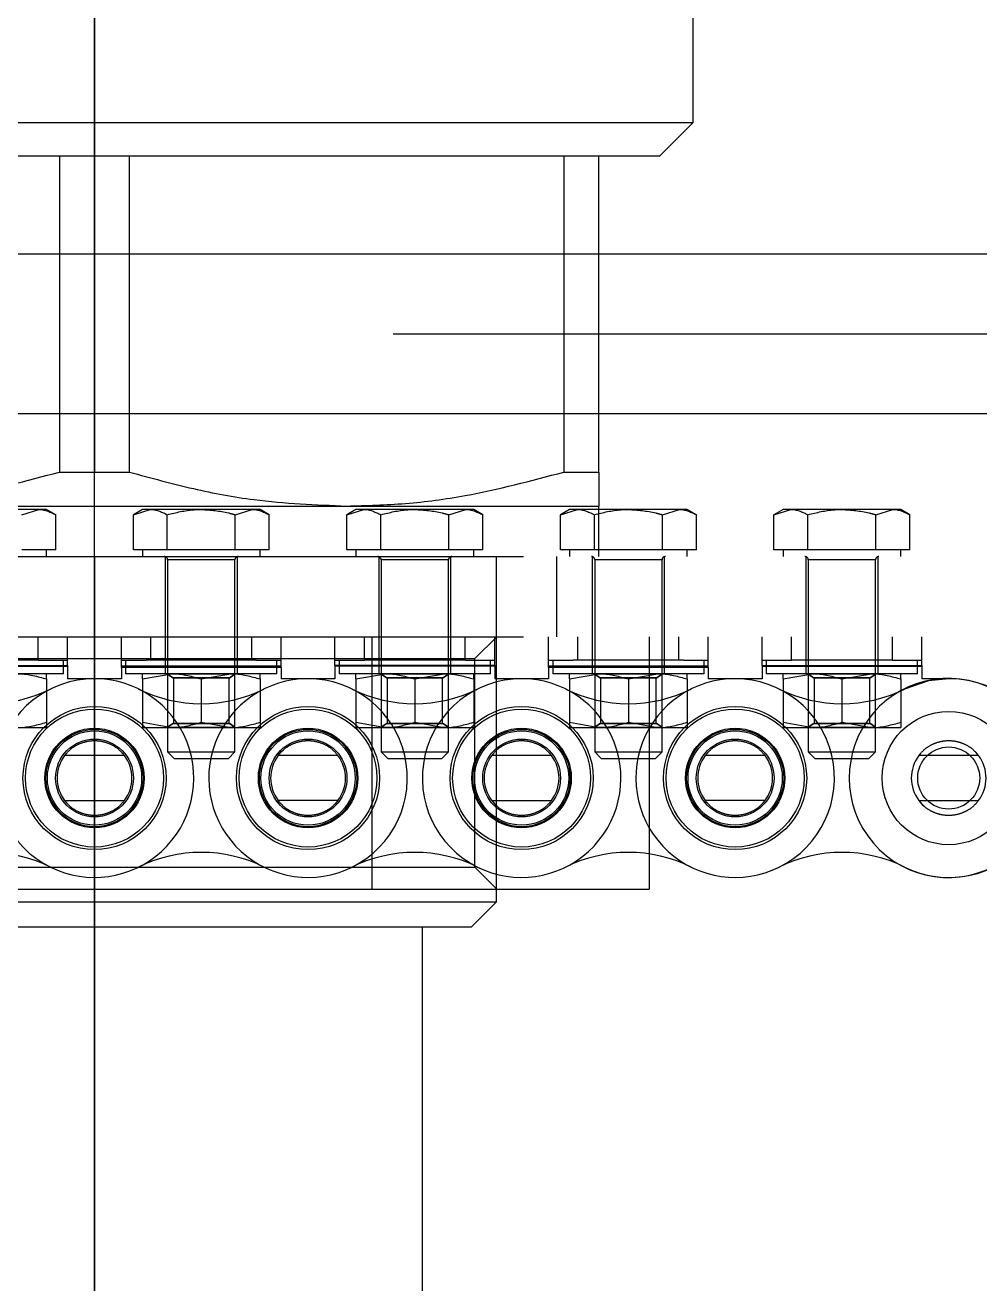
# Model space of a CAD drawing. Header units: metres. Extents: x 0 to 21025, y 0 to 14850.
# Drawn here: x 6233 to 6289.8, y 13225.5 to 13300.3 of the extents above; entities that cross this region are included whole.
import ezdxf

# ---------------------------------------------------------------- set-up
doc = ezdxf.new("R2010")
doc.units = ezdxf.units.M
doc.header["$LTSCALE"] = 25
for name, pattern in [('CENTER2', [28.575, 19.05, -3.175, 3.175, -3.175]), ('HIDDEN2', [4.7625, 3.175, -1.5875]), ('PHANTOM', [63.5, 31.75, -6.35, 6.35, -6.35, 6.35, -6.35])]:
    doc.linetypes.add(name, pattern=pattern)
for name, color, linetype in [('SC1', 7, 'CENTER2'), ('SL4', 4, 'Continuous'), ('SRE', 2, 'PHANTOM'), ('ST1', 7, 'HIDDEN2')]:
    doc.layers.add(name, color=color, linetype=linetype)

msp = doc.modelspace()

# ---------------------------------------------------------------- linework, layer by layer
at = {"layer": 'SC1'}
msp.add_line((6237.129, 13167.984), (6237.129, 13489.484), dxfattribs=at)
at = {"layer": 'SL4'}
for p, q in [((6237.129, 13318.284), (6237.129, 13294.484)), ((6272.729, 13294.484), (6272.729, 13318.284)), ((6201.529, 13294.484), (6237.129, 13294.484)), ((6237.129, 13294.484), (6237.129, 13292.484)), ((6237.129, 13294.484), (6272.729, 13294.484)), ((6270.729, 13292.484), (6272.729, 13294.484)), ((6237.129, 13292.484), (6203.529, 13292.484)), ((6235.04, 13292.484), (6235.04, 13286.681)), ((6270.729, 13292.484), (6237.129, 13292.484)), ((6237.129, 13286.681), (6237.129, 13292.484)), ((6239.218, 13286.681), (6239.218, 13292.484)), ((6265.04, 13292.484), (6265.04, 13286.681)), ((6267.129, 13286.681), (6267.129, 13292.484)), ((5540.514, 13286.681), (6485.517, 13286.681)), ((6490.514, 13277.156), (5540.514, 13277.156))]:
    msp.add_line(p, q, dxfattribs=at)
at = {"layer": 'SRE'}
msp.add_circle((6490.514, 13209.502), 200.805, dxfattribs=at)
at = {"layer": 'ST1'}
for p, q in [((6237.129, 13294.484), (6237.129, 13318.284)), ((6237.129, 13292.484), (6237.129, 13294.484)), ((6237.129, 13292.484), (6237.129, 13273.704)), ((6235.04, 13286.681), (6235.04, 13273.704)), ((6237.129, 13273.704), (6237.129, 13286.681)), ((6239.218, 13273.704), (6239.218, 13286.681)), ((6265.04, 13286.681), (6265.04, 13273.704)), ((6267.129, 13273.704), (6267.129, 13286.681)), ((5540.514, 13281.919), (6540.514, 13281.919)), ((6540.514, 13277.156), (5540.514, 13277.156)), ((6235.04, 13273.704), (6237.129, 13273.704)), ((6237.129, 13271.684), (6237.129, 13273.704)), ((6237.129, 13273.704), (6239.218, 13273.704)), ((6265.04, 13273.704), (6267.129, 13273.704)), ((6222.129, 13271.684), (6237.129, 13271.684)), ((6237.129, 13271.684), (6252.129, 13271.684)), ((6237.129, 13268.684), (6237.129, 13271.684)), ((6252.129, 13271.684), (6267.129, 13271.684)), ((6267.129, 13268.684), (6267.129, 13271.684)), ((6233.81, 13271.484), (6230.779, 13271.484)), ((6232.8, 13271.171), (6233.81, 13271.484)), ((6234.279, 13271.484), (6233.81, 13271.484)), ((6234.821, 13271.171), (6234.279, 13271.484)), ((6234.821, 13269.084), (6234.821, 13271.171)), ((6239.438, 13271.171), (6240.448, 13271.484)), ((6239.979, 13271.484), (6239.438, 13271.171)), ((6239.438, 13269.084), (6239.438, 13271.171)), ((6240.448, 13271.484), (6239.979, 13271.484)), ((6243.479, 13271.484), (6240.448, 13271.484)), ((6241.458, 13269.084), (6241.458, 13271.171)), ((6246.51, 13271.484), (6243.479, 13271.484)), ((6245.5, 13271.171), (6246.51, 13271.484)), ((6245.5, 13269.084), (6245.5, 13271.171)), ((6246.979, 13271.484), (6246.51, 13271.484)), ((6247.521, 13271.171), (6246.979, 13271.484)), ((6247.521, 13269.084), (6247.521, 13271.171)), ((6252.138, 13271.171), (6253.148, 13271.484)), ((6252.679, 13271.484), (6252.138, 13271.171)), ((6252.138, 13269.084), (6252.138, 13271.171)), ((6253.148, 13271.484), (6252.679, 13271.484)), ((6256.179, 13271.484), (6253.148, 13271.484)), ((6254.158, 13269.084), (6254.158, 13271.171)), ((6259.21, 13271.484), (6256.179, 13271.484)), ((6258.2, 13271.171), (6259.21, 13271.484)), ((6258.2, 13269.084), (6258.2, 13271.171)), ((6259.679, 13271.484), (6259.21, 13271.484)), ((6260.221, 13271.171), (6259.679, 13271.484)), ((6260.221, 13269.084), (6260.221, 13271.171)), ((6264.838, 13271.171), (6265.848, 13271.484)), ((6265.379, 13271.484), (6264.838, 13271.171)), ((6264.838, 13269.084), (6264.838, 13271.171)), ((6265.848, 13271.484), (6265.379, 13271.484)), ((6268.879, 13271.484), (6265.848, 13271.484)), ((6266.858, 13269.084), (6266.858, 13271.171)), ((6271.91, 13271.484), (6268.879, 13271.484)), ((6270.9, 13271.171), (6271.91, 13271.484)), ((6270.9, 13269.084), (6270.9, 13271.171)), ((6272.379, 13271.484), (6271.91, 13271.484)), ((6272.921, 13271.171), (6272.379, 13271.484)), ((6272.921, 13269.084), (6272.921, 13271.171)), ((6277.538, 13271.171), (6278.548, 13271.484)), ((6278.079, 13271.484), (6277.538, 13271.171)), ((6277.538, 13269.084), (6277.538, 13271.171)), ((6278.548, 13271.484), (6278.079, 13271.484)), ((6281.579, 13271.484), (6278.548, 13271.484)), ((6279.558, 13269.084), (6279.558, 13271.171)), ((6284.61, 13271.484), (6281.579, 13271.484)), ((6283.6, 13271.171), (6284.61, 13271.484)), ((6283.6, 13269.084), (6283.6, 13271.171)), ((6285.079, 13271.484), (6284.61, 13271.484)), ((6285.621, 13271.171), (6285.079, 13271.484)), ((6285.621, 13269.084), (6285.621, 13271.171)), ((6183.269, 13268.684), (6290.989, 13268.684)), ((6233.81, 13269.084), (6232.8, 13269.084)), ((6234.821, 13269.084), (6233.81, 13269.084)), ((6234.279, 13268.684), (6234.279, 13269.084)), ((6237.129, 13268.684), (6237.129, 13248.163)), ((6240.448, 13269.084), (6239.438, 13269.084)), ((6239.979, 13269.084), (6239.979, 13268.684)), ((6241.458, 13269.084), (6240.448, 13269.084)), ((6241.329, 13268.684), (6241.329, 13263.921)), ((6243.479, 13269.084), (6241.458, 13269.084)), ((6245.5, 13269.084), (6243.479, 13269.084)), ((6246.51, 13269.084), (6245.5, 13269.084)), ((6245.629, 13263.921), (6245.629, 13268.684)), ((6247.521, 13269.084), (6246.51, 13269.084)), ((6246.979, 13268.684), (6246.979, 13269.084)), ((6253.148, 13269.084), (6252.138, 13269.084)), ((6252.679, 13269.084), (6252.679, 13268.684)), ((6254.158, 13269.084), (6253.148, 13269.084)), ((6254.029, 13268.684), (6254.029, 13263.921)), ((6256.179, 13269.084), (6254.158, 13269.084)), ((6258.2, 13269.084), (6256.179, 13269.084)), ((6259.21, 13269.084), (6258.2, 13269.084)), ((6258.329, 13263.921), (6258.329, 13268.684)), ((6260.221, 13269.084), (6259.21, 13269.084)), ((6259.679, 13268.684), (6259.679, 13269.084)), ((6261.031, 13248.163), (6261.031, 13268.684)), ((6264.629, 13263.921), (6264.629, 13268.684)), ((6265.848, 13269.084), (6264.838, 13269.084)), ((6265.379, 13269.084), (6265.379, 13268.684)), ((6266.858, 13269.084), (6265.848, 13269.084)), ((6266.729, 13268.684), (6266.729, 13263.921)), ((6268.879, 13269.084), (6266.858, 13269.084)), ((6270.9, 13269.084), (6268.879, 13269.084)), ((6271.91, 13269.084), (6270.9, 13269.084)), ((6271.029, 13263.921), (6271.029, 13268.684)), ((6272.921, 13269.084), (6271.91, 13269.084)), ((6272.379, 13268.684), (6272.379, 13269.084)), ((6278.548, 13269.084), (6277.538, 13269.084)), ((6278.079, 13269.084), (6278.079, 13268.684)), ((6279.558, 13269.084), (6278.548, 13269.084)), ((6279.429, 13268.684), (6279.429, 13263.921)), ((6281.579, 13269.084), (6279.558, 13269.084)), ((6283.6, 13269.084), (6281.579, 13269.084)), ((6284.61, 13269.084), (6283.6, 13269.084)), ((6283.729, 13263.921), (6283.729, 13268.684)), ((6285.621, 13269.084), (6284.61, 13269.084)), ((6285.079, 13268.684), (6285.079, 13269.084)), ((6245.479, 13268.484), (6241.479, 13268.484)), ((6241.479, 13268.484), (6241.479, 13257.074)), ((6245.479, 13257.074), (6245.479, 13268.484)), ((6258.179, 13268.484), (6254.179, 13268.484)), ((6254.179, 13268.484), (6254.179, 13257.074)), ((6258.179, 13257.074), (6258.179, 13268.484)), ((6270.879, 13268.484), (6266.879, 13268.484)), ((6266.879, 13268.484), (6266.879, 13257.074)), ((6270.879, 13257.074), (6270.879, 13268.484)), ((6283.579, 13268.484), (6279.579, 13268.484)), ((6279.579, 13268.484), (6279.579, 13257.074)), ((6283.579, 13257.074), (6283.579, 13268.484)), ((6183.269, 13263.921), (6290.989, 13263.921)), ((6233.779, 13262.521), (6233.779, 13263.921)), ((6235.529, 13262.521), (6235.529, 13263.921)), ((6238.729, 13262.521), (6238.729, 13263.921)), ((6240.479, 13262.521), (6240.479, 13263.921)), ((6241.329, 13263.921), (6241.329, 13262.521)), ((6245.629, 13262.521), (6245.629, 13263.921)), ((6246.479, 13262.521), (6246.479, 13263.921)), ((6248.229, 13262.521), (6248.229, 13263.921)), ((6251.429, 13262.521), (6251.429, 13263.921)), ((6253.179, 13262.521), (6253.179, 13263.921)), ((6253.627, 13263.921), (6253.627, 13248.921)), ((6254.029, 13263.921), (6254.029, 13262.521)), ((6258.329, 13262.521), (6258.329, 13263.921)), ((6259.179, 13262.521), (6259.179, 13263.921)), ((6259.754, 13262.62), (6261.056, 13263.921)), ((6260.929, 13262.521), (6260.929, 13263.921)), ((6264.129, 13262.521), (6264.129, 13263.921)), ((6265.879, 13262.521), (6265.879, 13263.921)), ((6266.729, 13263.921), (6266.729, 13262.521)), ((6270.125, 13263.921), (6270.125, 13248.921)), ((6271.029, 13262.521), (6271.029, 13263.921)), ((6271.879, 13262.521), (6271.879, 13263.921)), ((6273.629, 13262.521), (6273.629, 13263.921)), ((6276.829, 13262.521), (6276.829, 13263.921)), ((6278.579, 13262.521), (6278.579, 13263.921)), ((6279.429, 13263.921), (6279.429, 13262.521)), ((6283.729, 13262.521), (6283.729, 13263.921)), ((6284.579, 13262.521), (6284.579, 13263.921)), ((6286.329, 13262.521), (6286.329, 13263.921)), ((6214.504, 13262.62), (6259.754, 13262.62)), ((6259.754, 13250.223), (6259.754, 13262.62)), ((6226.029, 13262.209), (6235.529, 13262.209)), ((6226.029, 13262.171), (6235.529, 13262.171)), ((6233.779, 13262.521), (6227.779, 13262.521)), ((6233.779, 13262.521), (6235.529, 13262.521)), ((6235.279, 13261.721), (6235.279, 13262.521)), ((6235.529, 13262.209), (6235.529, 13262.521)), ((6235.529, 13262.209), (6235.529, 13261.426)), ((6238.729, 13262.521), (6240.195, 13262.521)), ((6238.729, 13262.084), (6238.729, 13262.521)), ((6248.229, 13262.171), (6238.729, 13262.171)), ((6248.229, 13262.084), (6238.729, 13262.084)), ((6238.729, 13262.084), (6238.729, 13261.426)), ((6238.979, 13262.521), (6238.979, 13261.721)), ((6246.763, 13262.521), (6240.195, 13262.521)), ((6241.329, 13262.521), (6241.329, 13261.721)), ((6245.629, 13261.721), (6245.629, 13262.521)), ((6246.763, 13262.521), (6248.229, 13262.521)), ((6247.979, 13261.721), (6247.979, 13262.521)), ((6248.229, 13262.084), (6248.229, 13262.521)), ((6248.229, 13262.084), (6248.229, 13261.426)), ((6251.429, 13262.521), (6253.179, 13262.521)), ((6251.429, 13262.209), (6251.429, 13262.521)), ((6260.929, 13262.209), (6251.429, 13262.209)), ((6251.429, 13262.209), (6251.429, 13261.426)), ((6260.929, 13262.171), (6251.429, 13262.171)), ((6251.679, 13262.521), (6251.679, 13261.721)), ((6259.179, 13262.521), (6253.179, 13262.521)), ((6254.029, 13262.521), (6254.029, 13261.721)), ((6258.329, 13261.721), (6258.329, 13262.521)), ((6259.179, 13262.521), (6260.929, 13262.521)), ((6260.679, 13261.721), (6260.679, 13262.521)), ((6260.929, 13262.209), (6260.929, 13262.521)), ((6260.929, 13262.209), (6260.929, 13261.426)), ((6264.129, 13262.521), (6265.595, 13262.521)), ((6264.129, 13262.084), (6264.129, 13262.521)), ((6273.629, 13262.171), (6264.129, 13262.171)), ((6273.629, 13262.084), (6264.129, 13262.084)), ((6264.129, 13262.084), (6264.129, 13261.426)), ((6264.379, 13262.521), (6264.379, 13261.721)), ((6272.163, 13262.521), (6265.595, 13262.521)), ((6266.729, 13262.521), (6266.729, 13261.721)), ((6271.029, 13261.721), (6271.029, 13262.521)), ((6272.163, 13262.521), (6273.629, 13262.521)), ((6273.379, 13261.721), (6273.379, 13262.521)), ((6273.629, 13262.084), (6273.629, 13262.521)), ((6273.629, 13262.084), (6273.629, 13261.426)), ((6276.829, 13262.521), (6278.579, 13262.521)), ((6276.829, 13262.209), (6276.829, 13262.521)), ((6276.829, 13262.209), (6286.329, 13262.209)), ((6276.829, 13262.209), (6276.829, 13261.426)), ((6276.829, 13262.171), (6286.329, 13262.171)), ((6277.079, 13262.521), (6277.079, 13261.721)), ((6284.579, 13262.521), (6278.579, 13262.521)), ((6279.429, 13262.521), (6279.429, 13261.721)), ((6283.729, 13261.721), (6283.729, 13262.521)), ((6284.579, 13262.521), (6286.329, 13262.521)), ((6286.079, 13261.721), (6286.079, 13262.521)), ((6286.329, 13262.209), (6286.329, 13262.521)), ((6286.329, 13262.209), (6286.329, 13261.426)), ((6235.279, 13261.721), (6226.279, 13261.721)), ((6234.279, 13261.409), (6234.279, 13258.834)), ((6237.129, 13261.426), (6235.529, 13261.426)), ((6238.729, 13261.426), (6237.129, 13261.426)), ((6247.979, 13261.721), (6238.979, 13261.721)), ((6239.979, 13261.409), (6241.729, 13261.721)), ((6239.979, 13261.409), (6239.979, 13258.834)), ((6241.479, 13261.721), (6241.479, 13261.696)), ((6241.479, 13261.721), (6241.829, 13261.476)), ((6245.479, 13261.696), (6241.479, 13261.696)), ((6241.479, 13261.696), (6241.829, 13261.451)), ((6245.129, 13261.476), (6241.829, 13261.476)), ((6241.829, 13261.476), (6241.829, 13261.451)), ((6245.129, 13261.451), (6241.829, 13261.451)), ((6241.829, 13261.451), (6241.829, 13258.766)), ((6243.479, 13261.409), (6245.229, 13261.721)), ((6243.479, 13261.409), (6243.479, 13258.834)), ((6245.129, 13261.476), (6245.479, 13261.721)), ((6245.129, 13261.451), (6245.479, 13261.696)), ((6245.129, 13261.451), (6245.129, 13261.476)), ((6245.129, 13258.766), (6245.129, 13261.451)), ((6245.479, 13261.696), (6245.479, 13261.721)), ((6246.979, 13261.409), (6246.979, 13258.834)), ((6249.829, 13261.426), (6248.229, 13261.426)), ((6251.429, 13261.426), (6249.829, 13261.426)), ((6260.679, 13261.721), (6251.679, 13261.721)), ((6252.679, 13261.409), (6254.429, 13261.721)), ((6252.679, 13261.409), (6252.679, 13258.834)), ((6254.179, 13261.721), (6254.529, 13261.476)), ((6254.179, 13261.721), (6254.179, 13261.696)), ((6258.179, 13261.696), (6254.179, 13261.696)), ((6254.179, 13261.696), (6254.529, 13261.451)), ((6257.829, 13261.476), (6254.529, 13261.476)), ((6254.529, 13261.476), (6254.529, 13261.451)), ((6257.829, 13261.451), (6254.529, 13261.451)), ((6254.529, 13261.451), (6254.529, 13258.766)), ((6256.179, 13261.409), (6257.929, 13261.721)), ((6256.179, 13261.409), (6256.179, 13258.834)), ((6257.829, 13261.476), (6258.179, 13261.721)), ((6257.829, 13261.451), (6258.179, 13261.696)), ((6257.829, 13261.451), (6257.829, 13261.476)), ((6257.829, 13258.766), (6257.829, 13261.451)), ((6258.179, 13261.696), (6258.179, 13261.721)), ((6259.679, 13261.409), (6259.679, 13258.834)), ((6262.529, 13261.426), (6260.929, 13261.426)), ((6264.129, 13261.426), (6262.529, 13261.426)), ((6273.379, 13261.721), (6264.379, 13261.721)), ((6265.379, 13261.409), (6267.129, 13261.721)), ((6265.379, 13261.409), (6265.379, 13258.834)), ((6266.879, 13261.721), (6266.879, 13261.696)), ((6266.879, 13261.721), (6267.229, 13261.476)), ((6270.879, 13261.696), (6266.879, 13261.696)), ((6266.879, 13261.696), (6267.229, 13261.451)), ((6270.529, 13261.476), (6267.229, 13261.476)), ((6267.229, 13261.476), (6267.229, 13261.451)), ((6270.529, 13261.451), (6267.229, 13261.451)), ((6267.229, 13261.451), (6267.229, 13258.766)), ((6268.879, 13261.409), (6270.629, 13261.721)), ((6268.879, 13261.409), (6268.879, 13258.834)), ((6270.529, 13261.476), (6270.879, 13261.721)), ((6270.529, 13261.451), (6270.879, 13261.696)), ((6270.529, 13261.451), (6270.529, 13261.476)), ((6270.529, 13258.766), (6270.529, 13261.451)), ((6270.879, 13261.696), (6270.879, 13261.721)), ((6272.379, 13261.409), (6272.379, 13258.834)), ((6275.229, 13261.426), (6273.629, 13261.426)), ((6276.829, 13261.426), (6275.229, 13261.426)), ((6286.079, 13261.721), (6277.079, 13261.721)), ((6278.079, 13261.409), (6279.829, 13261.721)), ((6278.079, 13261.409), (6278.079, 13258.834)), ((6279.579, 13261.721), (6279.929, 13261.476)), ((6279.579, 13261.721), (6279.579, 13261.696)), ((6283.579, 13261.696), (6279.579, 13261.696)), ((6279.579, 13261.696), (6279.929, 13261.451)), ((6283.229, 13261.476), (6279.929, 13261.476)), ((6279.929, 13261.476), (6279.929, 13261.451)), ((6283.229, 13261.451), (6279.929, 13261.451)), ((6279.929, 13261.451), (6279.929, 13258.766)), ((6281.579, 13261.409), (6283.329, 13261.721)), ((6281.579, 13261.409), (6281.579, 13258.834)), ((6283.229, 13261.476), (6283.579, 13261.721)), ((6283.229, 13261.451), (6283.579, 13261.696)), ((6283.229, 13261.451), (6283.229, 13261.476)), ((6283.229, 13258.766), (6283.229, 13261.451)), ((6283.579, 13261.696), (6283.579, 13261.721)), ((6285.079, 13261.409), (6285.079, 13258.834)), ((6287.929, 13261.426), (6286.329, 13261.426)), ((6232.529, 13258.521), (6234.279, 13258.521)), ((6239.979, 13258.834), (6241.729, 13258.521)), ((6239.979, 13258.521), (6241.729, 13258.521)), ((6241.829, 13258.792), (6241.479, 13258.547)), ((6241.829, 13258.766), (6241.479, 13258.521)), ((6241.479, 13258.547), (6245.479, 13258.547)), ((6241.729, 13258.521), (6245.229, 13258.521)), ((6241.829, 13258.792), (6245.129, 13258.792)), ((6241.829, 13258.766), (6245.129, 13258.766)), ((6243.479, 13258.834), (6245.229, 13258.521)), ((6245.479, 13258.547), (6245.129, 13258.792)), ((6245.479, 13258.521), (6245.129, 13258.766)), ((6245.229, 13258.521), (6246.979, 13258.521)), ((6252.679, 13258.834), (6254.429, 13258.521)), ((6252.679, 13258.521), (6254.429, 13258.521)), ((6254.529, 13258.792), (6254.179, 13258.547)), ((6254.529, 13258.766), (6254.179, 13258.521)), ((6254.179, 13258.547), (6258.179, 13258.547)), ((6254.429, 13258.521), (6257.929, 13258.521)), ((6254.529, 13258.792), (6257.829, 13258.792)), ((6254.529, 13258.766), (6257.829, 13258.766)), ((6256.179, 13258.834), (6257.929, 13258.521)), ((6258.179, 13258.547), (6257.829, 13258.792)), ((6258.179, 13258.521), (6257.829, 13258.766)), ((6257.929, 13258.521), (6259.679, 13258.521)), ((6265.379, 13258.834), (6267.129, 13258.521)), ((6265.379, 13258.521), (6267.129, 13258.521)), ((6267.229, 13258.792), (6266.879, 13258.547)), ((6267.229, 13258.766), (6266.879, 13258.521)), ((6266.879, 13258.547), (6270.879, 13258.547)), ((6267.129, 13258.521), (6270.629, 13258.521)), ((6267.229, 13258.792), (6270.529, 13258.792)), ((6267.229, 13258.766), (6270.529, 13258.766)), ((6268.879, 13258.834), (6270.629, 13258.521)), ((6270.879, 13258.547), (6270.529, 13258.792)), ((6270.879, 13258.521), (6270.529, 13258.766)), ((6270.629, 13258.521), (6272.379, 13258.521)), ((6278.079, 13258.834), (6279.829, 13258.521)), ((6278.079, 13258.521), (6279.829, 13258.521)), ((6279.929, 13258.792), (6279.579, 13258.547)), ((6279.929, 13258.766), (6279.579, 13258.521)), ((6279.579, 13258.547), (6283.579, 13258.547)), ((6279.829, 13258.521), (6283.329, 13258.521)), ((6279.929, 13258.792), (6283.229, 13258.792)), ((6279.929, 13258.766), (6283.229, 13258.766)), ((6281.579, 13258.834), (6283.329, 13258.521)), ((6283.579, 13258.547), (6283.229, 13258.792)), ((6283.579, 13258.521), (6283.229, 13258.766)), ((6283.329, 13258.521), (6285.079, 13258.521)), ((6235.439, 13256.968), (6235.349, 13256.856)), ((6238.909, 13256.856), (6235.349, 13256.856)), ((6238.909, 13256.856), (6238.736, 13257.061)), ((6241.479, 13257.074), (6245.479, 13257.074)), ((6241.479, 13257.074), (6241.869, 13256.684)), ((6241.869, 13256.684), (6245.089, 13256.684)), ((6245.089, 13256.684), (6245.479, 13257.074)), ((6251.609, 13256.856), (6248.049, 13256.856)), ((6254.179, 13257.074), (6258.179, 13257.074)), ((6254.179, 13257.074), (6254.569, 13256.684)), ((6254.569, 13256.684), (6257.789, 13256.684)), ((6257.789, 13256.684), (6258.179, 13257.074)), ((6260.839, 13256.968), (6260.749, 13256.856)), ((6264.309, 13256.856), (6260.749, 13256.856)), ((6264.309, 13256.856), (6264.136, 13257.061)), ((6266.879, 13257.074), (6270.879, 13257.074)), ((6266.879, 13257.074), (6267.269, 13256.684)), ((6267.269, 13256.684), (6270.489, 13256.684)), ((6270.489, 13256.684), (6270.879, 13257.074)), ((6277.009, 13256.856), (6273.449, 13256.856)), ((6279.579, 13257.074), (6283.579, 13257.074)), ((6279.579, 13257.074), (6279.969, 13256.684)), ((6279.969, 13256.684), (6283.189, 13256.684)), ((6283.189, 13256.684), (6283.579, 13257.074)), ((6286.239, 13256.968), (6286.149, 13256.856)), ((6289.709, 13256.856), (6286.149, 13256.856)), ((6289.709, 13256.856), (6289.536, 13257.061)), ((6235.349, 13254.186), (6238.909, 13254.186)), ((6251.609, 13254.186), (6248.049, 13254.186)), ((6248.139, 13254.074), (6248.049, 13254.186)), ((6251.609, 13254.186), (6251.436, 13253.982)), ((6260.749, 13254.186), (6264.309, 13254.186)), ((6277.009, 13254.186), (6273.449, 13254.186)), ((6273.539, 13254.074), (6273.449, 13254.186)), ((6277.009, 13254.186), (6276.836, 13253.982)), ((6286.149, 13254.186), (6289.709, 13254.186)), ((6214.504, 13250.223), (6259.754, 13250.223)), ((6261.056, 13248.921), (6259.754, 13250.223)), ((6220.631, 13248.921), (6253.627, 13248.921)), ((6253.627, 13248.921), (6270.125, 13248.921)), ((6213.228, 13248.163), (6237.129, 13248.163)), ((6237.129, 13248.163), (6237.129, 13246.684)), ((6237.129, 13248.163), (6261.031, 13248.163)), ((6259.552, 13246.684), (6261.031, 13248.163)), ((6214.707, 13246.684), (6237.129, 13246.684)), ((6237.129, 13246.684), (6259.552, 13246.684)), ((6237.129, 13246.684), (6237.129, 13183.984)), ((6256.629, 13183.984), (6256.629, 13246.684))]:
    msp.add_line(p, q, dxfattribs=at)
at = {"layer": 'ST1', "flags": 128}
for points in [[(6287.929, 13261.426), (6286.72, 13261.301), (6285.307, 13260.812)], [(6248.049, 13256.856), (6248.256, 13257.095), (6248.366, 13257.197)], [(6273.449, 13256.856), (6273.656, 13257.095), (6273.766, 13257.197)], [(6235.349, 13254.186), (6235.556, 13253.948), (6235.666, 13253.845)], [(6260.749, 13254.186), (6260.956, 13253.948), (6261.066, 13253.845)], [(6286.149, 13254.186), (6286.356, 13253.948), (6286.466, 13253.845)]]:
    msp.add_lwpolyline(points, dxfattribs=at)
at = {"layer": 'ST1'}
for centre, radius in [((6237.129, 13255.521), 4.255), ((6237.129, 13255.521), 4.1), ((6237.129, 13255.521), 4.1), ((6237.129, 13255.521), 4.1), ((6237.129, 13255.521), 4.1), ((6249.829, 13255.521), 4.255), ((6249.829, 13255.521), 4.1), ((6249.829, 13255.521), 4.1), ((6249.829, 13255.521), 4.1), ((6249.829, 13255.521), 4.1), ((6262.529, 13255.521), 4.255), ((6262.529, 13255.521), 4.1), ((6262.529, 13255.521), 4.1), ((6262.529, 13255.521), 4.1), ((6262.529, 13255.521), 4.1), ((6275.229, 13255.521), 4.255), ((6275.229, 13255.521), 4.1), ((6275.229, 13255.521), 4.1), ((6275.229, 13255.521), 4.1), ((6275.229, 13255.521), 4.1), ((6287.929, 13255.521), 3.96), ((6237.129, 13255.521), 2.955), ((6237.129, 13255.521), 2.892), ((6237.129, 13255.521), 2.803), ((6249.829, 13255.521), 2.955), ((6249.829, 13255.521), 2.893), ((6249.829, 13255.521), 2.803), ((6262.529, 13255.521), 2.955), ((6262.529, 13255.521), 2.892), ((6262.529, 13255.521), 2.803), ((6275.229, 13255.521), 2.955), ((6275.229, 13255.521), 2.892), ((6275.229, 13255.521), 2.803), ((6237.129, 13255.521), 2.314), ((6249.829, 13255.521), 2.314), ((6262.529, 13255.521), 2.314), ((6275.229, 13255.521), 2.314), ((6287.929, 13255.521), 1.845)]:
    msp.add_circle(centre, radius, dxfattribs=at)
for centre, radius, start, end in [((6241.279, 13268.484), 0.2, 0, 90), ((6245.679, 13268.484), 0.2, 90, 180), ((6253.979, 13268.484), 0.2, 0, 90), ((6258.379, 13268.484), 0.2, 90, 180), ((6266.679, 13268.484), 0.2, 0, 90), ((6271.079, 13268.484), 0.2, 90, 180), ((6279.379, 13268.484), 0.2, 0, 90), ((6283.779, 13268.484), 0.2, 90, 180), ((6237.129, 13255.521), 5.905, 90, 243.64084), ((6237.129, 13255.521), 5.905, 243.64084, 90), ((6249.829, 13255.521), 5.905, 90, 296.35916), ((6249.829, 13255.521), 5.905, 296.35916, 90), ((6262.529, 13255.521), 5.905, 90, 243.64084), ((6262.529, 13255.521), 5.905, 243.64084, 90), ((6275.229, 13255.521), 5.905, 90, 296.35916), ((6275.229, 13255.521), 5.905, 296.35916, 90), ((6287.929, 13255.521), 5.92, 57.56669, 302.43331), ((6287.929, 13255.521), 5.905, 243.64084, 90), ((6230.779, 13268.336), 8.397, 243.64084, 296.35916), ((6243.479, 13268.336), 8.397, 243.64084, 296.35916), ((6256.179, 13268.336), 8.397, 243.64084, 296.35916), ((6268.879, 13268.336), 8.397, 243.64084, 296.35916), ((6281.579, 13268.336), 8.397, 243.64084, 296.35916), ((6237.129, 13255.521), 2.225, 143.1301, 216.8699), ((6237.129, 13255.521), 2.225, 323.1301, 36.8699), ((6249.829, 13255.521), 2.225, 143.1301, 216.8699), ((6249.829, 13255.521), 2.225, 323.1301, 36.8699), ((6262.529, 13255.521), 2.225, 143.1301, 216.8699), ((6262.529, 13255.521), 2.225, 323.1301, 36.8699), ((6275.229, 13255.521), 2.225, 143.1301, 216.8699), ((6275.229, 13255.521), 2.225, 323.1301, 36.8699), ((6287.929, 13255.521), 2.225, 143.1301, 216.8699), ((6287.929, 13255.521), 2.225, 323.1301, 36.8699), ((6230.779, 13242.706), 8.397, 63.64084, 116.35916), ((6243.479, 13242.706), 8.397, 63.64084, 116.35916), ((6256.179, 13242.706), 8.397, 63.64084, 116.35916), ((6268.879, 13242.706), 8.397, 63.64084, 116.35916), ((6281.579, 13242.706), 8.397, 63.64084, 116.35916)]:
    msp.add_arc(centre, radius, start, end, dxfattribs=at)
for points, knots in [([(6222.129, 13271.684), (6223.297, 13271.715), (6225.653, 13271.779), (6229.985, 13272.361), (6233.092, 13273.187), (6235.04, 13273.704)], [0, 0, 0, 0, 0.268328, 0.541138, 1, 1, 1, 1]), ([(6239.218, 13273.704), (6240.479, 13273.357), (6242.923, 13272.684), (6247.229, 13271.886), (6250.287, 13271.76), (6252.129, 13271.684)], [0, 0, 0, 0, 0.297736, 0.577022, 1, 1, 1, 1]), ([(6252.129, 13271.684), (6253.297, 13271.715), (6255.653, 13271.779), (6259.985, 13272.361), (6263.092, 13273.187), (6265.04, 13273.704)], [0, 0, 0, 0, 0.2683282, 0.5411378, 1, 1, 1, 1]), ([(6267.129, 13273.704), (6267.129, 13273.357), (6267.129, 13272.684), (6267.129, 13271.886), (6267.129, 13271.76), (6267.129, 13271.684)], [0, 0, 0, 0, 0.297736, 0.577022, 1, 1, 1, 1]), ([(6233.81, 13271.484), (6233.834, 13271.483), (6234.175, 13271.479), (6234.51, 13271.319), (6234.821, 13271.171)], [0, 0, 0, 0, 0.070174, 1, 1, 1, 1]), ([(6240.448, 13271.484), (6240.472, 13271.483), (6240.813, 13271.479), (6241.148, 13271.319), (6241.458, 13271.171)], [0, 0, 0, 0, 0.070174, 1, 1, 1, 1]), ([(6241.458, 13271.171), (6241.977, 13271.3), (6242.644, 13271.466), (6243.327, 13271.481), (6243.479, 13271.484)], [0, 0, 0, 0, 0.778131, 1, 1, 1, 1]), ([(6243.479, 13271.484), (6244.028, 13271.443), (6244.712, 13271.392), (6245.369, 13271.208), (6245.5, 13271.171)], [0, 0, 0, 0, 0.801725, 1, 1, 1, 1]), ([(6246.51, 13271.484), (6246.534, 13271.483), (6246.875, 13271.479), (6247.21, 13271.319), (6247.521, 13271.171)], [0, 0, 0, 0, 0.070174, 1, 1, 1, 1]), ([(6253.148, 13271.484), (6253.172, 13271.483), (6253.513, 13271.479), (6253.848, 13271.319), (6254.158, 13271.171)], [0, 0, 0, 0, 0.070174, 1, 1, 1, 1]), ([(6254.158, 13271.171), (6254.677, 13271.3), (6255.344, 13271.466), (6256.027, 13271.481), (6256.179, 13271.484)], [0, 0, 0, 0, 0.778131, 1, 1, 1, 1]), ([(6256.179, 13271.484), (6256.728, 13271.443), (6257.412, 13271.392), (6258.069, 13271.208), (6258.2, 13271.171)], [0, 0, 0, 0, 0.801725, 1, 1, 1, 1]), ([(6259.21, 13271.484), (6259.234, 13271.483), (6259.575, 13271.479), (6259.91, 13271.319), (6260.221, 13271.171)], [0, 0, 0, 0, 0.070174, 1, 1, 1, 1]), ([(6265.848, 13271.484), (6265.872, 13271.483), (6266.213, 13271.479), (6266.548, 13271.319), (6266.858, 13271.171)], [0, 0, 0, 0, 0.070174, 1, 1, 1, 1]), ([(6266.858, 13271.171), (6267.377, 13271.3), (6268.044, 13271.466), (6268.727, 13271.481), (6268.879, 13271.484)], [0, 0, 0, 0, 0.778131, 1, 1, 1, 1]), ([(6268.879, 13271.484), (6269.428, 13271.443), (6270.112, 13271.392), (6270.769, 13271.208), (6270.9, 13271.171)], [0, 0, 0, 0, 0.801725, 1, 1, 1, 1]), ([(6271.91, 13271.484), (6271.934, 13271.483), (6272.275, 13271.479), (6272.61, 13271.319), (6272.921, 13271.171)], [0, 0, 0, 0, 0.070174, 1, 1, 1, 1]), ([(6278.548, 13271.484), (6278.572, 13271.483), (6278.913, 13271.479), (6279.248, 13271.319), (6279.558, 13271.171)], [0, 0, 0, 0, 0.070174, 1, 1, 1, 1]), ([(6279.558, 13271.171), (6280.077, 13271.3), (6280.744, 13271.466), (6281.427, 13271.481), (6281.579, 13271.484)], [0, 0, 0, 0, 0.778131, 1, 1, 1, 1]), ([(6281.579, 13271.484), (6282.128, 13271.443), (6282.812, 13271.392), (6283.469, 13271.208), (6283.6, 13271.171)], [0, 0, 0, 0, 0.801725, 1, 1, 1, 1]), ([(6284.61, 13271.484), (6284.634, 13271.483), (6284.975, 13271.479), (6285.31, 13271.319), (6285.621, 13271.171)], [0, 0, 0, 0, 0.070174, 1, 1, 1, 1]), ([(6232.529, 13261.721), (6232.571, 13261.721), (6233.162, 13261.716), (6233.741, 13261.557), (6234.279, 13261.409)], [0, 0, 0, 0, 0.0701742, 1, 1, 1, 1]), ([(6234.279, 13261.409), (6234.279, 13261.456), (6234.279, 13261.639), (6234.279, 13261.686), (6234.279, 13261.721)], [0, 0, 0, 0, 0.257551, 1, 1, 1, 1]), ([(6239.979, 13261.409), (6239.979, 13261.456), (6239.979, 13261.639), (6239.979, 13261.686), (6239.979, 13261.721)], [0, 0, 0, 0, 0.257551, 1, 1, 1, 1]), ([(6241.729, 13261.721), (6241.771, 13261.721), (6242.362, 13261.716), (6242.941, 13261.557), (6243.479, 13261.409)], [0, 0, 0, 0, 0.070174, 1, 1, 1, 1]), ([(6245.229, 13261.721), (6245.271, 13261.721), (6245.862, 13261.716), (6246.441, 13261.557), (6246.979, 13261.409)], [0, 0, 0, 0, 0.0701742, 1, 1, 1, 1]), ([(6246.979, 13261.409), (6246.979, 13261.456), (6246.979, 13261.639), (6246.979, 13261.686), (6246.979, 13261.721)], [0, 0, 0, 0, 0.257551, 1, 1, 1, 1]), ([(6252.679, 13261.409), (6252.679, 13261.456), (6252.679, 13261.639), (6252.679, 13261.686), (6252.679, 13261.721)], [0, 0, 0, 0, 0.257551, 1, 1, 1, 1]), ([(6254.429, 13261.721), (6254.471, 13261.721), (6255.062, 13261.716), (6255.641, 13261.557), (6256.179, 13261.409)], [0, 0, 0, 0, 0.070174, 1, 1, 1, 1]), ([(6257.929, 13261.721), (6257.971, 13261.721), (6258.562, 13261.716), (6259.141, 13261.557), (6259.679, 13261.409)], [0, 0, 0, 0, 0.0701742, 1, 1, 1, 1]), ([(6259.679, 13261.409), (6259.679, 13261.456), (6259.679, 13261.639), (6259.679, 13261.686), (6259.679, 13261.721)], [0, 0, 0, 0, 0.257551, 1, 1, 1, 1]), ([(6265.379, 13261.409), (6265.379, 13261.456), (6265.379, 13261.639), (6265.379, 13261.686), (6265.379, 13261.721)], [0, 0, 0, 0, 0.257551, 1, 1, 1, 1]), ([(6267.129, 13261.721), (6267.171, 13261.721), (6267.762, 13261.716), (6268.341, 13261.557), (6268.879, 13261.409)], [0, 0, 0, 0, 0.070174, 1, 1, 1, 1]), ([(6270.629, 13261.721), (6270.671, 13261.721), (6271.262, 13261.716), (6271.841, 13261.557), (6272.379, 13261.409)], [0, 0, 0, 0, 0.0701742, 1, 1, 1, 1]), ([(6272.379, 13261.409), (6272.379, 13261.456), (6272.379, 13261.639), (6272.379, 13261.686), (6272.379, 13261.721)], [0, 0, 0, 0, 0.257551, 1, 1, 1, 1]), ([(6278.079, 13261.409), (6278.079, 13261.456), (6278.079, 13261.639), (6278.079, 13261.686), (6278.079, 13261.721)], [0, 0, 0, 0, 0.257551, 1, 1, 1, 1]), ([(6279.829, 13261.721), (6279.871, 13261.721), (6280.462, 13261.716), (6281.041, 13261.557), (6281.579, 13261.409)], [0, 0, 0, 0, 0.070174, 1, 1, 1, 1]), ([(6283.329, 13261.721), (6283.371, 13261.721), (6283.962, 13261.716), (6284.541, 13261.557), (6285.079, 13261.409)], [0, 0, 0, 0, 0.0701742, 1, 1, 1, 1]), ([(6285.079, 13261.409), (6285.079, 13261.456), (6285.079, 13261.639), (6285.079, 13261.686), (6285.079, 13261.721)], [0, 0, 0, 0, 0.257551, 1, 1, 1, 1]), ([(6232.529, 13258.521), (6232.571, 13258.522), (6233.162, 13258.526), (6233.741, 13258.685), (6234.279, 13258.834)], [0, 0, 0, 0, 0.0701742, 1, 1, 1, 1]), ([(6234.279, 13258.834), (6234.279, 13258.787), (6234.279, 13258.603), (6234.279, 13258.556), (6234.279, 13258.521)], [0, 0, 0, 0, 0.257551, 1, 1, 1, 1]), ([(6239.979, 13258.834), (6239.979, 13258.787), (6239.979, 13258.603), (6239.979, 13258.556), (6239.979, 13258.521)], [0, 0, 0, 0, 0.257551, 1, 1, 1, 1]), ([(6241.729, 13258.521), (6241.771, 13258.522), (6242.362, 13258.526), (6242.941, 13258.685), (6243.479, 13258.834)], [0, 0, 0, 0, 0.070174, 1, 1, 1, 1]), ([(6245.229, 13258.521), (6245.271, 13258.522), (6245.862, 13258.526), (6246.441, 13258.685), (6246.979, 13258.834)], [0, 0, 0, 0, 0.0701742, 1, 1, 1, 1]), ([(6246.979, 13258.834), (6246.979, 13258.787), (6246.979, 13258.603), (6246.979, 13258.556), (6246.979, 13258.521)], [0, 0, 0, 0, 0.257551, 1, 1, 1, 1]), ([(6252.679, 13258.834), (6252.679, 13258.787), (6252.679, 13258.603), (6252.679, 13258.556), (6252.679, 13258.521)], [0, 0, 0, 0, 0.257551, 1, 1, 1, 1]), ([(6254.429, 13258.521), (6254.471, 13258.522), (6255.062, 13258.526), (6255.641, 13258.685), (6256.179, 13258.834)], [0, 0, 0, 0, 0.070174, 1, 1, 1, 1]), ([(6257.929, 13258.521), (6257.971, 13258.522), (6258.562, 13258.526), (6259.141, 13258.685), (6259.679, 13258.834)], [0, 0, 0, 0, 0.0701742, 1, 1, 1, 1]), ([(6259.679, 13258.834), (6259.679, 13258.787), (6259.679, 13258.603), (6259.679, 13258.556), (6259.679, 13258.521)], [0, 0, 0, 0, 0.257551, 1, 1, 1, 1]), ([(6265.379, 13258.834), (6265.379, 13258.787), (6265.379, 13258.603), (6265.379, 13258.556), (6265.379, 13258.521)], [0, 0, 0, 0, 0.257551, 1, 1, 1, 1]), ([(6267.129, 13258.521), (6267.171, 13258.522), (6267.762, 13258.526), (6268.341, 13258.685), (6268.879, 13258.834)], [0, 0, 0, 0, 0.070174, 1, 1, 1, 1]), ([(6270.629, 13258.521), (6270.671, 13258.522), (6271.262, 13258.526), (6271.841, 13258.685), (6272.379, 13258.834)], [0, 0, 0, 0, 0.0701742, 1, 1, 1, 1]), ([(6272.379, 13258.834), (6272.379, 13258.787), (6272.379, 13258.603), (6272.379, 13258.556), (6272.379, 13258.521)], [0, 0, 0, 0, 0.257551, 1, 1, 1, 1]), ([(6278.079, 13258.834), (6278.079, 13258.787), (6278.079, 13258.603), (6278.079, 13258.556), (6278.079, 13258.521)], [0, 0, 0, 0, 0.257551, 1, 1, 1, 1]), ([(6279.829, 13258.521), (6279.871, 13258.522), (6280.462, 13258.526), (6281.041, 13258.685), (6281.579, 13258.834)], [0, 0, 0, 0, 0.070174, 1, 1, 1, 1]), ([(6283.329, 13258.521), (6283.371, 13258.522), (6283.962, 13258.526), (6284.541, 13258.685), (6285.079, 13258.834)], [0, 0, 0, 0, 0.0701742, 1, 1, 1, 1]), ([(6285.079, 13258.834), (6285.079, 13258.787), (6285.079, 13258.603), (6285.079, 13258.556), (6285.079, 13258.521)], [0, 0, 0, 0, 0.257551, 1, 1, 1, 1]), ([(6235.349, 13256.856), (6235.461, 13256.986), (6235.68, 13257.242), (6236.12, 13257.525), (6236.609, 13257.706), (6237.129, 13257.766), (6237.65, 13257.706), (6238.139, 13257.525), (6238.579, 13257.242), (6238.798, 13256.986), (6238.909, 13256.856)], [0, 0, 0, 0, 0.130043, 0.255982, 0.379107, 0.5, 0.620893, 0.744018, 0.869957, 1, 1, 1, 1]), ([(6248.049, 13256.856), (6248.161, 13256.986), (6248.38, 13257.242), (6248.82, 13257.525), (6249.309, 13257.706), (6249.829, 13257.766), (6250.35, 13257.706), (6250.839, 13257.525), (6251.279, 13257.242), (6251.498, 13256.986), (6251.609, 13256.856)], [0, 0, 0, 0, 0.130043, 0.255982, 0.379107, 0.5, 0.620893, 0.744018, 0.869957, 1, 1, 1, 1]), ([(6260.749, 13256.856), (6260.861, 13256.986), (6261.08, 13257.242), (6261.52, 13257.525), (6262.009, 13257.706), (6262.529, 13257.766), (6263.05, 13257.706), (6263.539, 13257.525), (6263.979, 13257.242), (6264.198, 13256.986), (6264.309, 13256.856)], [0, 0, 0, 0, 0.130043, 0.255982, 0.379107, 0.5, 0.620893, 0.744018, 0.869957, 1, 1, 1, 1]), ([(6273.449, 13256.856), (6273.561, 13256.986), (6273.78, 13257.242), (6274.22, 13257.525), (6274.709, 13257.706), (6275.229, 13257.766), (6275.75, 13257.706), (6276.239, 13257.525), (6276.679, 13257.242), (6276.898, 13256.986), (6277.009, 13256.856)], [0, 0, 0, 0, 0.130043, 0.255982, 0.379107, 0.5, 0.620893, 0.744018, 0.869957, 1, 1, 1, 1]), ([(6286.149, 13256.856), (6286.261, 13256.986), (6286.48, 13257.242), (6286.92, 13257.525), (6287.409, 13257.706), (6287.929, 13257.766), (6288.45, 13257.706), (6288.939, 13257.525), (6289.379, 13257.242), (6289.598, 13256.986), (6289.709, 13256.856)], [0, 0, 0, 0, 0.130043, 0.255982, 0.379107, 0.5, 0.620893, 0.744018, 0.869957, 1, 1, 1, 1]), ([(6238.909, 13254.186), (6238.798, 13254.056), (6238.579, 13253.801), (6238.139, 13253.517), (6237.65, 13253.337), (6237.129, 13253.276), (6236.609, 13253.337), (6236.12, 13253.517), (6235.68, 13253.801), (6235.461, 13254.056), (6235.349, 13254.186)], [0, 0, 0, 0, 0.130043, 0.255982, 0.379107, 0.5, 0.620893, 0.744018, 0.869957, 1, 1, 1, 1]), ([(6251.609, 13254.186), (6251.498, 13254.056), (6251.279, 13253.801), (6250.839, 13253.517), (6250.35, 13253.337), (6249.829, 13253.276), (6249.309, 13253.337), (6248.82, 13253.517), (6248.38, 13253.801), (6248.161, 13254.056), (6248.049, 13254.186)], [0, 0, 0, 0, 0.130043, 0.255982, 0.379107, 0.5, 0.620893, 0.744018, 0.869957, 1, 1, 1, 1]), ([(6264.309, 13254.186), (6264.198, 13254.056), (6263.979, 13253.801), (6263.539, 13253.517), (6263.05, 13253.337), (6262.529, 13253.276), (6262.009, 13253.337), (6261.52, 13253.517), (6261.08, 13253.801), (6260.861, 13254.056), (6260.749, 13254.186)], [0, 0, 0, 0, 0.130043, 0.255982, 0.379107, 0.5, 0.620893, 0.744018, 0.869957, 1, 1, 1, 1]), ([(6277.009, 13254.186), (6276.898, 13254.056), (6276.679, 13253.801), (6276.239, 13253.517), (6275.75, 13253.337), (6275.229, 13253.276), (6274.709, 13253.337), (6274.22, 13253.517), (6273.78, 13253.801), (6273.561, 13254.056), (6273.449, 13254.186)], [0, 0, 0, 0, 0.130043, 0.255982, 0.379107, 0.5, 0.620893, 0.744018, 0.869957, 1, 1, 1, 1]), ([(6289.709, 13254.186), (6289.598, 13254.056), (6289.379, 13253.801), (6288.939, 13253.517), (6288.45, 13253.337), (6287.929, 13253.276), (6287.409, 13253.337), (6286.92, 13253.517), (6286.48, 13253.801), (6286.261, 13254.056), (6286.149, 13254.186)], [0, 0, 0, 0, 0.130043, 0.255982, 0.379107, 0.5, 0.620893, 0.744018, 0.869957, 1, 1, 1, 1])]:
    msp.add_open_spline(points, degree=3, knots=knots, dxfattribs=at)

doc.saveas('drawing.dxf')
